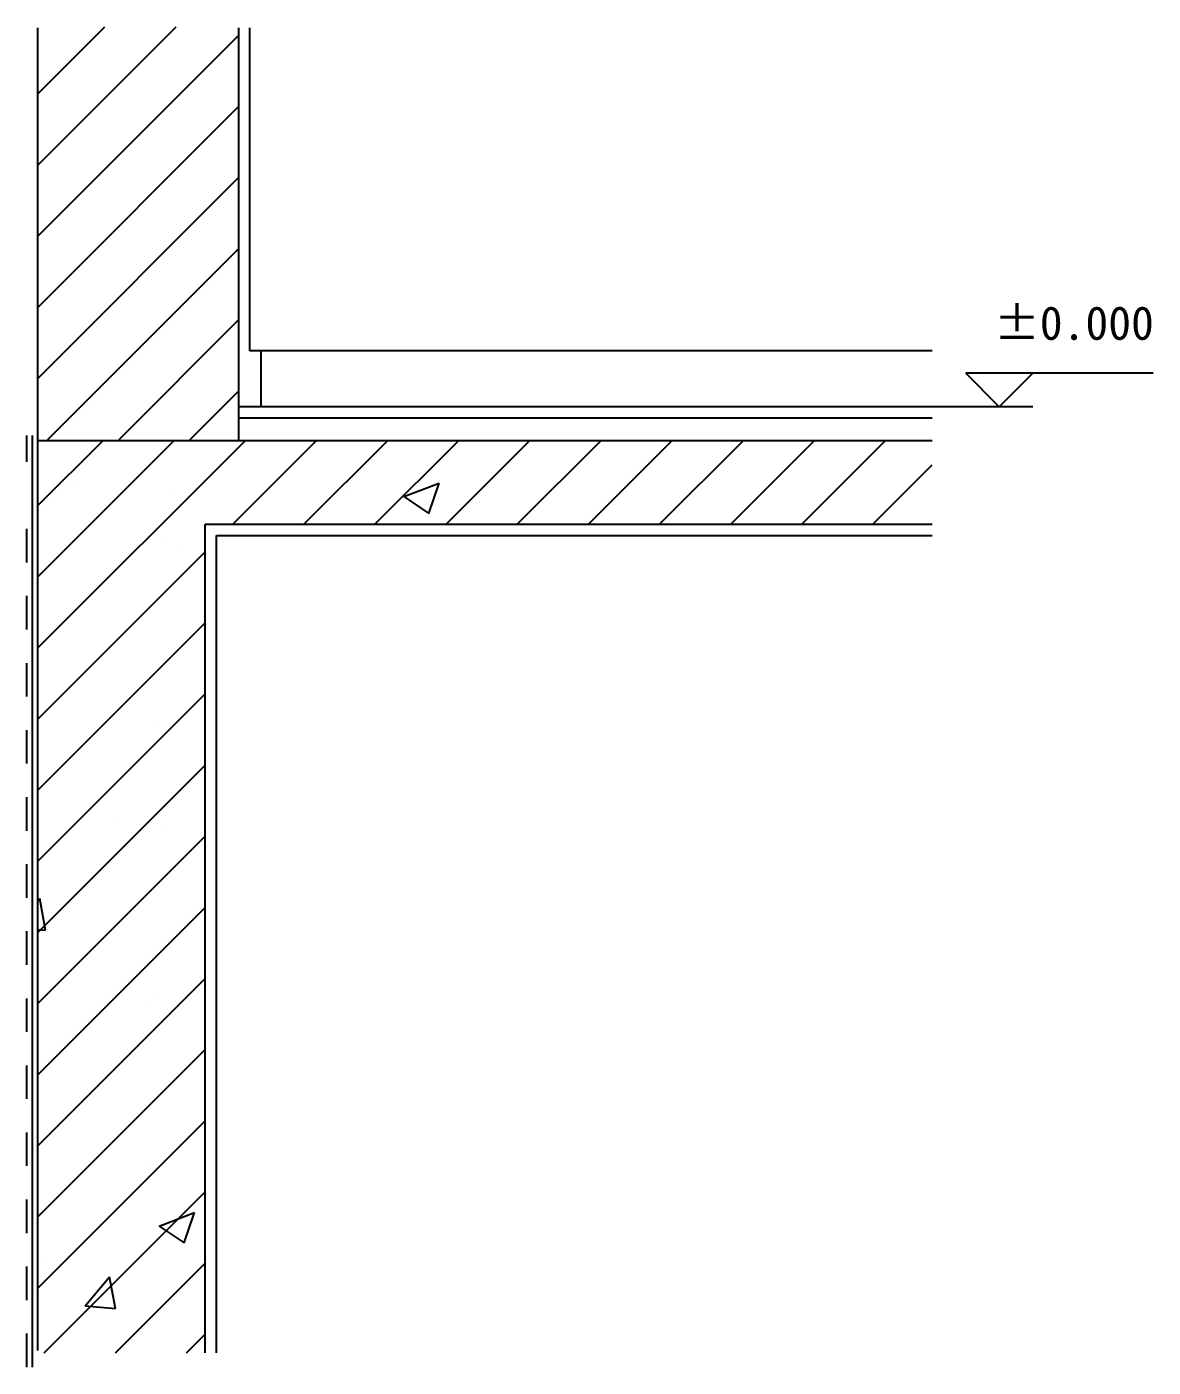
# Model space of a CAD drawing. Header units: metres. Extents: x 8939 to 13054, y 16704 to 19102.
# Drawn here: x 11039 to 13054, y 16704 to 19102 of the extents above; entities that cross this region are included whole.
import ezdxf

# ---------------------------------------------------------------- set-up
doc = ezdxf.new("R2010")
doc.units = ezdxf.units.M
for name, color, linetype in [('ZZ-1', 255, 'Continuous'), ('ZZ-11', 6, 'Continuous'), ('ZZ-3', 3, 'Continuous'), ('ZZ-5', 6, 'Continuous'), ('ZZ-7', 7, 'Continuous')]:
    doc.layers.add(name, color=color, linetype=linetype)

# ---------------------------------------------------------------- blocks, each defined once
blk = doc.blocks.new('X0')
for p, q in [((310.37, 2474.12), (682.26, 2846.01)), ((310.37, 2601.4), (554.98, 2846.01)), ((310.37, 2728.68), (427.71, 2846.01)), ((659.54, 2696.01), (809.54, 2846.01)), ((786.82, 2696.01), (936.82, 2846.01)), ((914.1, 2696.01), (1064.1, 2846.01)), ((1041.38, 2696.01), (1191.38, 2846.01)), ((1168.66, 2696.01), (1318.66, 2846.01)), ((1295.94, 2696.01), (1445.94, 2846.01)), ((1423.22, 2696.01), (1573.22, 2846.01)), ((1550.5, 2696.01), (1700.5, 2846.01)), ((1677.78, 2696.01), (1827.78, 2846.01)), ((1894.1, 2839.76), (1894.1, 2839.76)), ((1020.54, 2821.54), (1020.54, 2821.54)), ((1668.79, 2810.1), (1668.79, 2810.1)), ((1805.06, 2696.01), (1911.15, 2802.1)), ((381.81, 2772.42), (381.81, 2772.42)), ((965.94, 2745.54), (1028.95, 2769.73)), ((1010.71, 2715.34), (1028.95, 2769.73)), ((553.09, 2754.06), (553.09, 2754.06)), ((862.25, 2752.12), (862.25, 2752.12)), ((965.94, 2745.54), (1010.7, 2715.34)), ((1100.4, 2735.27), (1100.4, 2735.27)), ((1342.69, 2731.82), (1342.69, 2731.82)), ((1823.13, 2711.52), (1823.13, 2711.52)), ((310.37, 2346.84), (610.37, 2646.84)), ((534.23, 2660.73), (534.23, 2660.73)), ((571.58, 2651.53), (571.58, 2651.53)), ((310.37, 2219.56), (610.37, 2519.56)), ((542.15, 2454.45), (542.15, 2454.45)), ((310.37, 2092.28), (610.37, 2392.28)), ((522.78, 2335.43), (522.78, 2335.43)), ((310.37, 1965), (610.37, 2265)), ((455.13, 2171.81), (455.13, 2171.81)), ((310.37, 1837.72), (610.37, 2137.72)), ((531.2, 2154.85), (531.2, 2154.85)), ((310.37, 2021.48), (314.29, 2026.15)), ((324.7, 1969.74), (314.3, 2026.15)), ((310.37, 1710.44), (610.37, 2010.44)), ((310.37, 1970.99), (324.7, 1969.74)), ((310.37, 1583.16), (610.37, 1883.16)), ((520.26, 1855.24), (520.26, 1855.24)), ((507.94, 1834.75), (507.94, 1834.75)), ((310.37, 1455.89), (610.37, 1755.89)), ((390.11, 1670.36), (390.11, 1670.36)), ((310.37, 1328.61), (610.37, 1628.61)), ((509.32, 1555.64), (509.32, 1555.64)), ((322.24, 1213.19), (610.37, 1501.33)), ((527.97, 1440.27), (590.98, 1464.46)), ((572.74, 1410.07), (590.99, 1464.46)), ((527.97, 1440.27), (572.74, 1410.07)), ((328.88, 1377.27), (328.88, 1377.27)), ((449.52, 1213.19), (610.37, 1374.05)), ((395.78, 1297.47), (439.17, 1349.18)), ((449.58, 1292.76), (439.17, 1349.18)), ((395.78, 1297.47), (449.58, 1292.76)), ((498.37, 1256.03), (498.37, 1256.03)), ((576.8, 1213.19), (610.37, 1246.77))]:
    blk.add_line(p, q)
blk = doc.blocks.new('X1')
for p, q in [((306.47, 3361.17), (554.47, 3609.17)), ((306.47, 3488.45), (427.19, 3609.17)), ((306.47, 3233.89), (666.47, 3593.89)), ((306.47, 3106.61), (666.47, 3466.61)), ((306.47, 2979.34), (666.47, 3339.34)), ((325.17, 2870.76), (666.47, 3212.06)), ((452.45, 2870.76), (666.47, 3084.78)), ((579.73, 2870.76), (666.47, 2957.5))]:
    blk.add_line(p, q)

msp = doc.modelspace()

# ---------------------------------------------------------------- linework, layer by layer
at = {"layer": 'ZZ-1'}
for p, q in [((11058.34, 19100.86), (11058.34, 16734.1)), ((11418.34, 18362.45), (11418.34, 19100.86)), ((11058.34, 18362.45), (12659.11, 18362.45)), ((11358.34, 16729.63), (11358.34, 18212.45)), ((11358.34, 18212.45), (12659.11, 18212.45))]:
    msp.add_line(p, q, dxfattribs=at)
at = {"layer": 'ZZ-11'}
for points in [[(11039.06, 18324.11), (11039.06, 18371.33)], [(11049.06, 16704.11), (11049.06, 18371.33)], [(11039.06, 18144.11), (11039.06, 18204.11)], [(11039.06, 18024.11), (11039.06, 18084.11)], [(11039.06, 17904.11), (11039.06, 17964.11)], [(11039.06, 17784.11), (11039.06, 17844.11)], [(11039.06, 17664.11), (11039.06, 17724.11)], [(11039.06, 17544.11), (11039.06, 17604.11)], [(11039.06, 17424.11), (11039.06, 17484.11)], [(11039.06, 17304.11), (11039.06, 17364.11)], [(11039.06, 17184.11), (11039.06, 17244.11)], [(11039.06, 17064.11), (11039.06, 17124.11)], [(11039.06, 16944.11), (11039.06, 17004.11)], [(11039.06, 16824.11), (11039.06, 16884.11)], [(11039.06, 16704.11), (11039.06, 16764.11)]]:
    msp.add_lwpolyline(points, dxfattribs=at)
at = {"layer": 'ZZ-3'}
for p, q in [((13054.46, 18482.45), (12719.03, 18482.45)), ((12779.03, 18422.45), (12719.03, 18482.45)), ((12839.03, 18482.45), (12779.03, 18422.45)), ((12839.03, 18422.45), (12646.25, 18422.45))]:
    msp.add_line(p, q, dxfattribs=at)
at = {"layer": 'ZZ-5'}
for p, q in [((11438.34, 18522.45), (11438.34, 19100.86)), ((12659.11, 18522.45), (11438.34, 18522.45)), ((11458.34, 18422.45), (11458.34, 18522.45)), ((11378.34, 16729.63), (11378.34, 18192.45)), ((11378.34, 18192.45), (12659.11, 18192.45))]:
    msp.add_line(p, q, dxfattribs=at)
at = {"layer": 'ZZ-7'}
for p, q in [((12659.11, 18422.45), (11418.34, 18422.45)), ((12659.11, 18402.45), (11418.34, 18402.45))]:
    msp.add_line(p, q, dxfattribs=at)

# ---------------------------------------------------------------- block references
for name, p in [('X1', (10751.61, 15493.31)), ('X0', (10747.96, 15516.44))]:
    msp.add_blockref(name, p, dxfattribs=at)

# ---------------------------------------------------------------- texts
at = {"layer": 'ZZ-3'}
msp.add_text('%%p0.000', height=60, dxfattribs=at).set_placement((12769.96, 18542.45))

doc.saveas('drawing.dxf')
